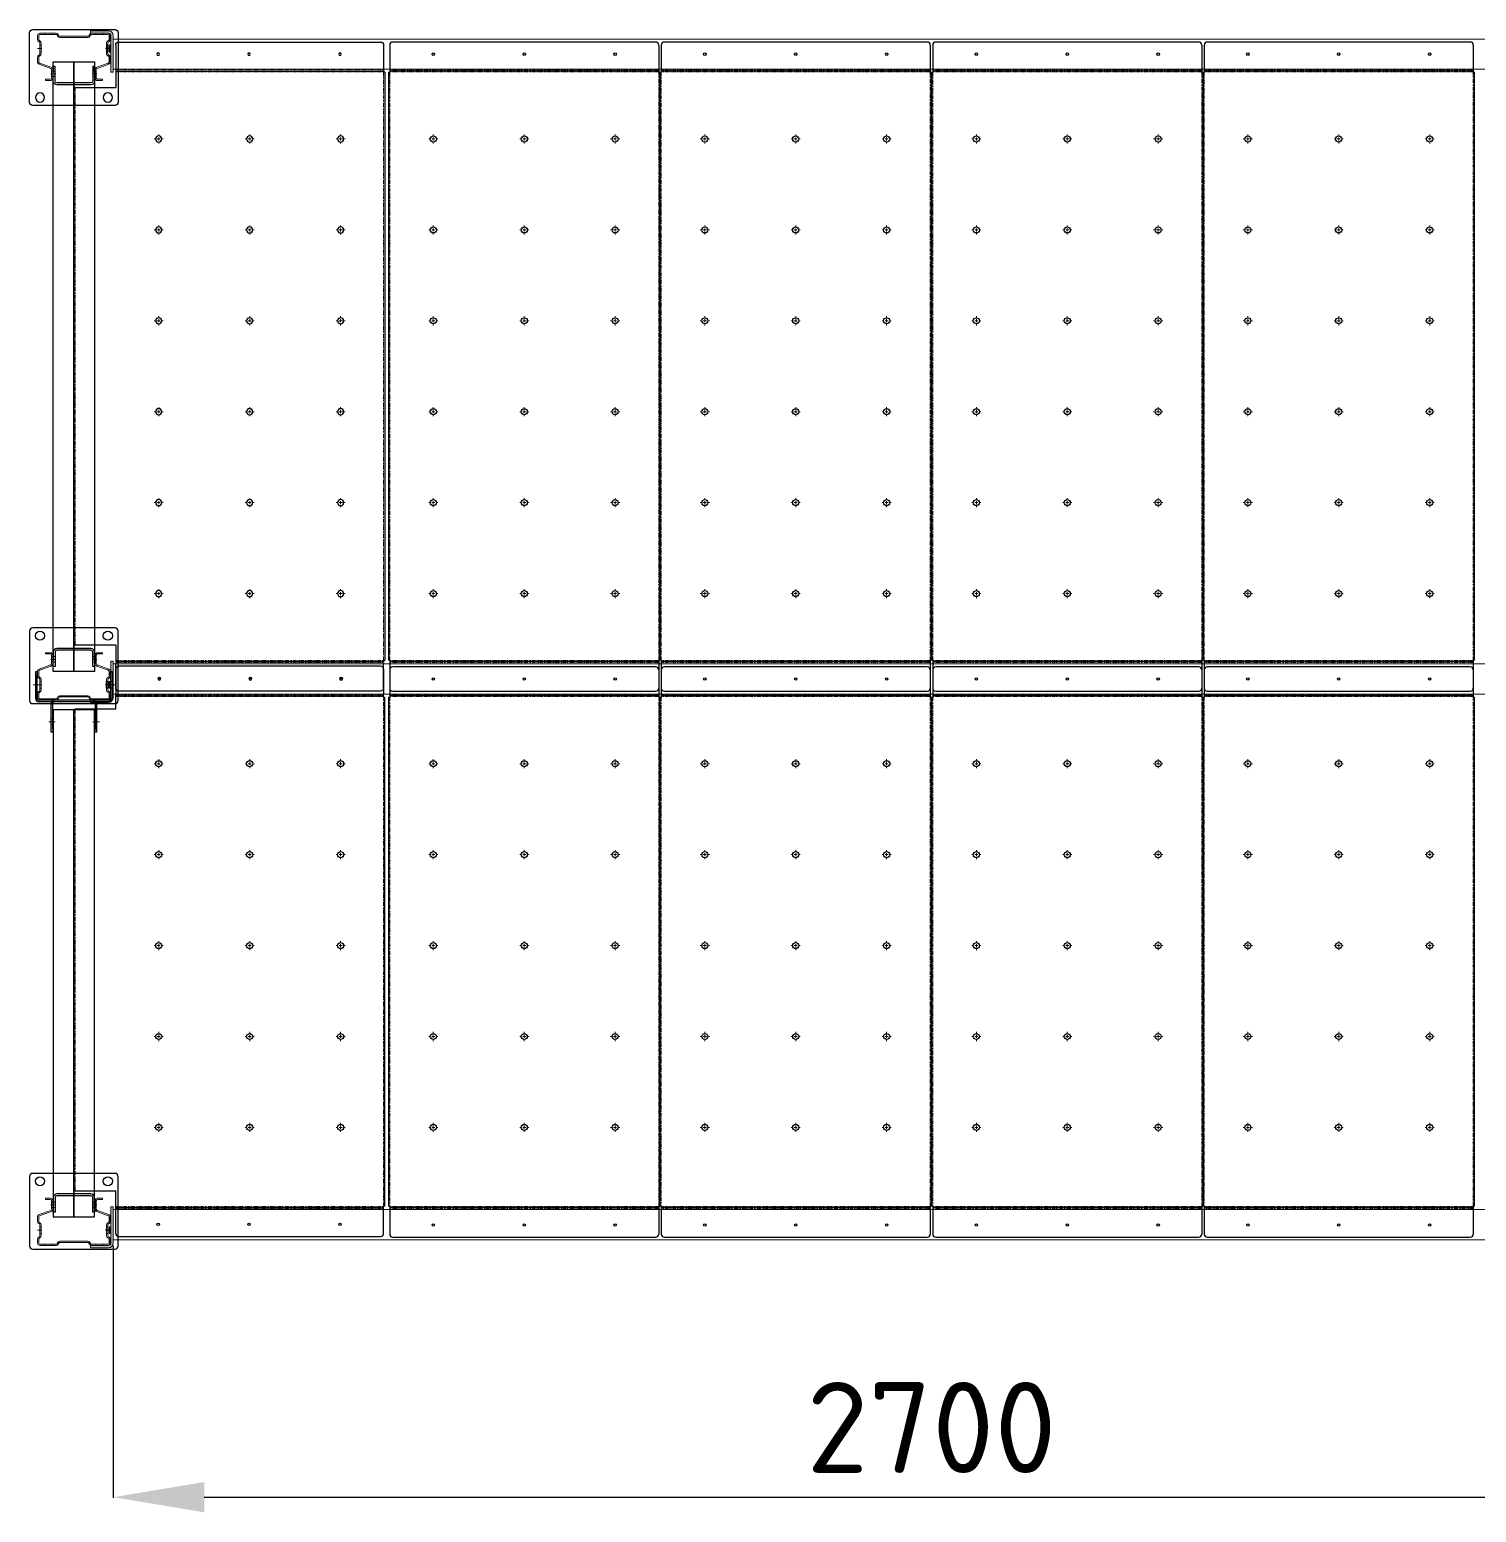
# Model space of a CAD drawing. Header units: millimetres. Extents: x 2140 to 223837, y 2113 to 170313.
# Drawn here: x 189758 to 192145, y 103567 to 106014 of the extents above; entities that cross this region are included whole.
import ezdxf

# ---------------------------------------------------------------- set-up
doc = ezdxf.new("R2010")
doc.units = ezdxf.units.MM
for name, pattern in [('CENTERX2', [20.32, 12.7, -2.54, 2.54, -2.54]), ('HIDDEN', [1.905, 1.27, -0.635]), ('PHANTOM', [12.7, 6.35, -1.27, 1.27, -1.27, 1.27, -1.27])]:
    doc.linetypes.add(name, pattern=pattern)
doc.layers.add('0_ANNOT_Dimensions', color=7, linetype='Continuous')
doc.layers.add('2.Стойка', color=7, linetype='Continuous')
doc.layers.add('1.Балка', color=5, linetype='Continuous', lineweight=0)
doc.layers.add('3.Опора', color=7, linetype='Continuous', lineweight=0)
doc.styles.get("Standard").update_dxf_attribs({"font": 'isocpeur.ttf'})
doc.styles.add('Курсив', font='isocpeui.ttf')
doc.dimstyles.new('150', dxfattribs={"dimtxt": 150, "dimasz": 150, "dimexe": 1, "dimexo": 10, "dimgap": 40, "dimtad": 1, "dimdec": 0, "dimzin": 0, "dimdsep": 46, "dimtxsty": 'Standard', "dimcen": 0.09, "dimadec": 0, "dimazin": 0, "dimtfac": 1, "dimtdec": 0, "dimtofl": 0, "dimtmove": 0, "dimatfit": 3, "dimfxl": 1, "dimtolj": 1, "dimtzin": 0, "dimarcsym": 0})
doc.dimstyles.new('Рзм блок', dxfattribs={"dimtxt": 40, "dimasz": 80, "dimexe": 0.18, "dimexo": 0, "dimgap": 5, "dimtad": 1, "dimtoh": 1, "dimdec": 0, "dimzin": 0, "dimdsep": 46, "dimtxsty": 'Курсив', "dimblk": 'NONE', "dimcen": 0.09, "dimse1": 1, "dimse2": 1, "dimsd1": 1, "dimsd2": 1, "dimadec": 0, "dimazin": 0, "dimtfac": 1, "dimtdec": 0, "dimtofl": 0, "dimtmove": 0, "dimatfit": 2, "dimldrblk": 'NONE', "dimfxl": 0.18, "dimtolj": 1, "dimtzin": 0, "dimarcsym": 0})

# ---------------------------------------------------------------- blocks, each defined once
blk = doc.blocks.new('*D903')
at = {"layer": '0_ANNOT_Dimensions', "color": 0, "lineweight": -2, "transparency": 16777216}
for p, q in [((189896, 104007.2), (189896, 103591.4)), ((192596, 104007.2), (192596, 103591.4)), ((190046, 103592.4), (192446, 103592.4))]:
    blk.add_line(p, q, dxfattribs=at)
at = {"layer": '0_ANNOT_Dimensions', "color": 0, "transparency": 16777216}
for points in [[(190046, 103617.4), (190046, 103567.4), (189896, 103592.4)], [(192446, 103617.4), (192446, 103567.4), (192596, 103592.4)]]:
    blk.add_solid(points, dxfattribs=at)
at = {"layer": 'Defpoints', "color": 0, "transparency": 16777216}
for p in [(189896, 104017.2), (192596, 104017.2), (192596, 103592.4)]:
    blk.add_point(p, dxfattribs=at)
at = {"layer": '0_ANNOT_Dimensions', "color": 0, "transparency": 16777216, "insert": (191246, 103707.4), "char_height": 150, "attachment_point": 5}
blk.add_mtext('\\A1;2700', dxfattribs=at)
blk = doc.blocks.new('Опора FSус 120')
at = {"layer": '3.Опора', "color": 0, "linetype": 'Continuous', "lineweight": 25}
for p, q in [((68, 125), (-68, 125)), ((-73, 120), (-73, 5)), ((73, 5), (73, 120)), ((-34, 85), (-34, 71)), ((-31, 85), (-31, 71)), ((28, 91), (-28, 91)), ((28, 88), (-28, 88)), ((31, 71), (31, 85)), ((34, 71), (34, 85)), ((-34, 61), (-34, 71)), ((-31, 61), (-34, 61)), ((-31, 71), (-31, 61)), ((31, 61), (31, 71)), ((34, 61), (31, 61)), ((34, 71), (34, 61)), ((-68, 0), (68, 0))]:
    blk.add_line(p, q, dxfattribs=at)
at = {"layer": '3.Опора', "color": 0}
for p, q in [((-30, 73), (-35, 73)), ((30, 73), (35, 73))]:
    blk.add_line(p, q, dxfattribs=at)
for points in [[(-31, 77.5), (-34, 77.5), (-34, 68.5), (-31, 68.5)], [(31, 77.5), (34, 77.5), (34, 68.5), (31, 68.5)]]:
    blk.add_lwpolyline(points, close=True, dxfattribs=at)
at = {"layer": '3.Опора', "color": 0, "linetype": 'Continuous', "lineweight": 25}
for centre in [(-56, 112), (56, 112)]:
    blk.add_circle(centre, 7.5, dxfattribs=at)
for centre, radius, start, end in [((-68, 120), 5, 90, 180), ((68, 120), 5, 0, 90), ((-28, 85), 6, 90, 180), ((-28, 85), 3, 90, 180), ((28, 85), 6, 0, 90), ((28, 85), 3, 0, 90), ((-68, 5), 5, 180, 270), ((68, 5), 5, 270, 0)]:
    blk.add_arc(centre, radius, start, end, dxfattribs=at)
blk = doc.blocks.new('Стойка FSус 120')
at = {"color": 0, "linetype": 'ByBlock', "lineweight": 0}
for p, q in [((-38.3, 52.9), (-57.4, 46)), ((-37.6, 51), (-56.7, 44.1)), ((-47, 73), (-39, 73)), ((-47, 73), (-47, 71)), ((-47, 71), (-39, 71)), ((-38, 62), (-34, 62)), ((-37, 69), (-37, 54.8)), ((-35, 66.2), (-37, 66.2)), ((-37, 57.8), (-35, 57.8)), ((-35, 69), (-35, 54.8)), ((38, 62), (34, 62)), ((35, 54.8), (35, 69)), ((37, 66.2), (35, 66.2)), ((35, 57.8), (37, 57.8)), ((37, 54.8), (37, 69)), ((56.7, 44.1), (37.6, 51)), ((57.4, 46), (38.3, 52.9)), ((39, 73), (47, 73)), ((39, 71), (47, 71)), ((47, 73), (47, 71)), ((-60, 42.2), (-60, 34.6)), ((-58, 42.2), (-58, 34.6)), ((-58, 31.2), (-57, 30.6)), ((-57, 32.9), (-56, 32.3)), ((-56, 28.8), (-56, 11.2)), ((-56, 25.5), (-54, 25.5)), ((-54, 28.8), (-54, 11.2)), ((54, 11.2), (54, 28.8)), ((56, 25.5), (54, 25.5)), ((56, 32.3), (57, 32.9)), ((56, 11.2), (56, 28.8)), ((57, 30.6), (58, 31.2)), ((58, 34.6), (58, 42.2)), ((60, 34.6), (60, 42.2)), ((-60, 20), (-53, 20)), ((-60, 5.4), (-60, -1)), ((-57, 9.4), (-58, 8.8)), ((-58, 5.4), (-58, -1)), ((-56, 7.7), (-57, 7.1)), ((-54, 14.5), (-56, 14.5)), ((-27.6, -2), (-26.4, 0)), ((-23, 2), (23, 2)), ((-23, 0), (23, 0)), ((26.4, 0), (27.6, -2)), ((60, 20), (53, 20)), ((54, 14.5), (56, 14.5)), ((57, 7.1), (56, 7.7)), ((58, 8.8), (57, 9.4)), ((58, -1), (58, 5.4)), ((60, -1), (60, 5.4)), ((-56, -3), (-48, -3)), ((-56, -5), (-48, -5)), ((-48, -3), (-46.1, -3)), ((-48, -3), (-48, -5)), ((-46.1, -5), (-48, -5)), ((-46.1, -3), (-45.6, -3)), ((-45.6, -5), (-46.1, -5)), ((-45.6, -3), (-36.5, -3)), ((-36.5, -5), (-45.6, -5)), ((-36.5, -3), (-36, -3)), ((-36, -5), (-36.5, -5)), ((-36, -3), (-29.3, -3)), ((-36, -3), (-36, -5)), ((-36, -5), (-29.3, -5)), ((-25.8, -3), (-24.7, -1)), ((24.7, -1), (25.8, -3)), ((29.3, -3), (36, -3)), ((29.3, -5), (36, -5)), ((36.5, -3), (36, -3)), ((36, -3), (36, -5)), ((36, -5), (36.5, -5)), ((45.6, -3), (36.5, -3)), ((36.5, -5), (45.6, -5)), ((46.1, -3), (45.6, -3)), ((45.6, -5), (46.1, -5)), ((48, -3), (46.1, -3)), ((46.1, -5), (48, -5)), ((48, -3), (56, -3)), ((48, -3), (48, -5)), ((48, -5), (56, -5))]:
    blk.add_line(p, q, dxfattribs=at)
for centre, radius, start, end in [((-39, 69), 4, 0, 90), ((-39, 69), 2, 0, 90), ((-39, 54.8), 2, 290, 0), ((-39, 54.8), 4, 290, 0), ((39, 69), 4, 90, 180), ((39, 54.8), 4, 180, 250), ((39, 69), 2, 90, 180), ((39, 54.8), 2, 180, 250), ((-56, 42.2), 4, 110, 180), ((-56, 34.6), 4, 180, 240), ((-56, 42.2), 2, 110, 180), ((-56, 34.6), 2, 180, 240), ((-58, 28.8), 2, 0, 60), ((-58, 28.8), 4, 0, 60), ((58, 28.8), 4, 120, 180), ((58, 28.8), 2, 120, 180), ((56, 42.2), 2, 0, 70), ((56, 34.6), 2, 300, 0), ((56, 42.2), 4, 0, 70), ((56, 34.6), 4, 300, 0), ((-56, 5.4), 4, 120, 180), ((-56, 5.4), 2, 120, 180), ((-58, 11.2), 2, 300, 0), ((-58, 11.2), 4, 300, 0), ((-23, -2), 4, 90, 150), ((-23, -2), 2, 90, 150), ((23, -2), 4, 30, 90), ((23, -2), 2, 30, 90), ((58, 11.2), 4, 180, 240), ((58, 11.2), 2, 180, 240), ((56, 5.4), 2, 0, 60), ((56, 5.4), 4, 0, 60), ((-56, -1), 4, 180, 270), ((-56, -1), 2, 180, 270), ((-29.3, -1), 2, 270, 330), ((-29.3, -1), 4, 270, 330), ((29.3, -1), 4, 210, 270), ((29.3, -1), 2, 210, 270), ((56, -1), 2, 270, 0), ((56, -1), 4, 270, 0)]:
    blk.add_arc(centre, radius, start, end, dxfattribs=at)
blk = doc.blocks.new('*D915')
at = {"layer": 'Defpoints', "color": 0, "linetype": 'ByBlock', "transparency": 16777216}
for p in [(189896, 105977.1), (189896, 105948.2), (192596, 105948.2)]:
    blk.add_point(p, dxfattribs=at)
at = {"layer": 'Defpoints', "color": 0, "linetype": 'ByBlock', "transparency": 16777216, "insert": (192555.2, 105992.2), "char_height": 20, "attachment_point": 5, "style": 'Курсив'}
blk.add_mtext('\\A1;2700', dxfattribs=at)
blk = doc.blocks.new('_None')
blk = doc.blocks.new('*D916')
at = {"layer": 'Defpoints', "color": 0, "linetype": 'ByBlock', "transparency": 16777216}
for p in [(189896, 104967.2), (192596, 104967.2), (189896, 104938.3)]:
    blk.add_point(p, dxfattribs=at)
at = {"layer": 'Defpoints', "color": 0, "linetype": 'ByBlock', "transparency": 16777216, "insert": (192555.2, 104953.4), "char_height": 20, "attachment_point": 5, "style": 'Курсив'}
blk.add_mtext('\\A1;2700', dxfattribs=at)
blk = doc.blocks.new('*D430')
at = {"layer": 'Defpoints', "color": 0, "linetype": 'ByBlock', "transparency": 16777216}
for p in [(5, 34.5), (2705, 34.5), (5, 1.9)]:
    blk.add_point(p, dxfattribs=at)
at = {"layer": 'Defpoints', "color": 0, "linetype": 'ByBlock', "transparency": 16777216, "insert": (2664.3, 17), "char_height": 20, "attachment_point": 5, "style": 'Курсив'}
blk.add_mtext('\\A1;2700', dxfattribs=at)
blk = doc.blocks.new('SW_CENTERMARKSYMBOL_36')
at = {"color": 0, "linetype": 'Continuous', "lineweight": 18}
for p, q in [((-5, 0), (-7.5, 0)), ((0, 0), (-2.5, 0)), ((0, 5), (0, 7.5)), ((0, 0), (0, 2.5)), ((0, 0), (0, -2.5)), ((0, 0), (2.5, 0)), ((5, 0), (7.5, 0)), ((0, -5), (0, -7.5))]:
    blk.add_line(p, q, dxfattribs=at)
blk = doc.blocks.new('SW_CENTERMARKSYMBOL_37')
at = {"color": 0, "linetype": 'Continuous', "lineweight": 18}
for p, q in [((-5, 0), (-7.5, 0)), ((0, 0), (-2.5, 0)), ((0, 5), (0, 7.5)), ((0, 0), (0, 2.5)), ((0, 0), (0, -2.5)), ((0, 0), (2.5, 0)), ((5, 0), (7.5, 0)), ((0, -5), (0, -7.5))]:
    blk.add_line(p, q, dxfattribs=at)
blk = doc.blocks.new('SW_CENTERMARKSYMBOL_38')
at = {"color": 0, "linetype": 'Continuous', "lineweight": 18}
for p, q in [((-5, 0), (-7.5, 0)), ((0, 0), (-2.5, 0)), ((0, 5), (0, 7.5)), ((0, 0), (0, 2.5)), ((0, 0), (0, -2.5)), ((0, 0), (2.5, 0)), ((5, 0), (7.5, 0)), ((0, -5), (0, -7.5))]:
    blk.add_line(p, q, dxfattribs=at)
blk = doc.blocks.new('SW_CENTERMARKSYMBOL_39')
at = {"color": 0, "linetype": 'Continuous', "lineweight": 18}
for p, q in [((-5, 0), (-7.5, 0)), ((0, 0), (-2.5, 0)), ((0, 5), (0, 7.5)), ((0, 0), (0, 2.5)), ((0, 0), (0, -2.5)), ((0, 0), (2.5, 0)), ((5, 0), (7.5, 0)), ((0, -5), (0, -7.5))]:
    blk.add_line(p, q, dxfattribs=at)
blk = doc.blocks.new('SW_CENTERMARKSYMBOL_40')
at = {"color": 0, "linetype": 'Continuous', "lineweight": 18}
for p, q in [((-5, 0), (-7.5, 0)), ((0, 0), (-2.5, 0)), ((0, 5), (0, 7.5)), ((0, 0), (0, 2.5)), ((0, 0), (0, -2.5)), ((0, 0), (2.5, 0)), ((5, 0), (7.5, 0)), ((0, -5), (0, -7.5))]:
    blk.add_line(p, q, dxfattribs=at)
blk = doc.blocks.new('SW_CENTERMARKSYMBOL_41')
at = {"color": 0, "linetype": 'Continuous', "lineweight": 18}
for p, q in [((-5, 0), (-7.5, 0)), ((0, 0), (-2.5, 0)), ((0, 5), (0, 7.5)), ((0, 0), (0, 2.5)), ((0, 0), (0, -2.5)), ((0, 0), (2.5, 0)), ((5, 0), (7.5, 0)), ((0, -5), (0, -7.5))]:
    blk.add_line(p, q, dxfattribs=at)
blk = doc.blocks.new('SW_CENTERMARKSYMBOL_42')
at = {"color": 0, "linetype": 'Continuous', "lineweight": 18}
for p, q in [((-5, 0), (-7.5, 0)), ((0, 0), (-2.5, 0)), ((0, 5), (0, 7.5)), ((0, 0), (0, 2.5)), ((0, 0), (0, -2.5)), ((0, 0), (2.5, 0)), ((5, 0), (7.5, 0)), ((0, -5), (0, -7.5))]:
    blk.add_line(p, q, dxfattribs=at)
blk = doc.blocks.new('SW_CENTERMARKSYMBOL_43')
at = {"color": 0, "linetype": 'Continuous', "lineweight": 18}
for p, q in [((-5, 0), (-7.5, 0)), ((0, 0), (-2.5, 0)), ((0, 5), (0, 7.5)), ((0, 0), (0, 2.5)), ((0, 0), (0, -2.5)), ((0, 0), (2.5, 0)), ((5, 0), (7.5, 0)), ((0, -5), (0, -7.5))]:
    blk.add_line(p, q, dxfattribs=at)
blk = doc.blocks.new('SW_CENTERMARKSYMBOL_44')
at = {"color": 0, "linetype": 'Continuous', "lineweight": 18}
for p, q in [((-5, 0), (-7.5, 0)), ((0, 0), (-2.5, 0)), ((0, 5), (0, 7.5)), ((0, 0), (0, 2.5)), ((0, 0), (0, -2.5)), ((0, 0), (2.5, 0)), ((5, 0), (7.5, 0)), ((0, -5), (0, -7.5))]:
    blk.add_line(p, q, dxfattribs=at)
blk = doc.blocks.new('SW_CENTERMARKSYMBOL_45')
at = {"color": 0, "linetype": 'Continuous', "lineweight": 18}
for p, q in [((-5, 0), (-7.5, 0)), ((0, 0), (-2.5, 0)), ((0, 5), (0, 7.5)), ((0, 0), (0, 2.5)), ((0, 0), (0, -2.5)), ((0, 0), (2.5, 0)), ((5, 0), (7.5, 0)), ((0, -5), (0, -7.5))]:
    blk.add_line(p, q, dxfattribs=at)
blk = doc.blocks.new('SW_CENTERMARKSYMBOL_46')
at = {"color": 0, "linetype": 'Continuous', "lineweight": 18}
for p, q in [((-5, 0), (-7.5, 0)), ((0, 0), (-2.5, 0)), ((0, 5), (0, 7.5)), ((0, 0), (0, 2.5)), ((0, 0), (0, -2.5)), ((0, 0), (2.5, 0)), ((5, 0), (7.5, 0)), ((0, -5), (0, -7.5))]:
    blk.add_line(p, q, dxfattribs=at)
blk = doc.blocks.new('SW_CENTERMARKSYMBOL_47')
at = {"color": 0, "linetype": 'Continuous', "lineweight": 18}
for p, q in [((-5, 0), (-7.5, 0)), ((0, 0), (-2.5, 0)), ((0, 5), (0, 7.5)), ((0, 0), (0, 2.5)), ((0, 0), (0, -2.5)), ((0, 0), (2.5, 0)), ((5, 0), (7.5, 0)), ((0, -5), (0, -7.5))]:
    blk.add_line(p, q, dxfattribs=at)
blk = doc.blocks.new('SW_CENTERMARKSYMBOL_48')
at = {"color": 0, "linetype": 'Continuous', "lineweight": 18}
for p, q in [((-5, 0), (-7.5, 0)), ((0, 0), (-2.5, 0)), ((0, 5), (0, 7.5)), ((0, 0), (0, 2.5)), ((0, 0), (0, -2.5)), ((0, 0), (2.5, 0)), ((5, 0), (7.5, 0)), ((0, -5), (0, -7.5))]:
    blk.add_line(p, q, dxfattribs=at)
blk = doc.blocks.new('SW_CENTERMARKSYMBOL_49')
at = {"color": 0, "linetype": 'Continuous', "lineweight": 18}
for p, q in [((-5, 0), (-7.5, 0)), ((0, 0), (-2.5, 0)), ((0, 5), (0, 7.5)), ((0, 0), (0, 2.5)), ((0, 0), (0, -2.5)), ((0, 0), (2.5, 0)), ((5, 0), (7.5, 0)), ((0, -5), (0, -7.5))]:
    blk.add_line(p, q, dxfattribs=at)
blk = doc.blocks.new('SW_CENTERMARKSYMBOL_50')
at = {"color": 0, "linetype": 'Continuous', "lineweight": 18}
for p, q in [((-5, 0), (-7.5, 0)), ((0, 0), (-2.5, 0)), ((0, 5), (0, 7.5)), ((0, 0), (0, 2.5)), ((0, 0), (0, -2.5)), ((0, 0), (2.5, 0)), ((5, 0), (7.5, 0)), ((0, -5), (0, -7.5))]:
    blk.add_line(p, q, dxfattribs=at)
blk = doc.blocks.new('SW_CENTERMARKSYMBOL_51')
at = {"color": 0, "linetype": 'Continuous', "lineweight": 18}
for p, q in [((-5, 0), (-7.5, 0)), ((0, 0), (-2.5, 0)), ((0, 5), (0, 7.5)), ((0, 0), (0, 2.5)), ((0, 0), (0, -2.5)), ((0, 0), (2.5, 0)), ((5, 0), (7.5, 0)), ((0, -5), (0, -7.5))]:
    blk.add_line(p, q, dxfattribs=at)
blk = doc.blocks.new('SW_CENTERMARKSYMBOL_52')
at = {"color": 0, "linetype": 'Continuous', "lineweight": 18}
for p, q in [((-5, 0), (-7.5, 0)), ((0, 0), (-2.5, 0)), ((0, 5), (0, 7.5)), ((0, 0), (0, 2.5)), ((0, 0), (0, -2.5)), ((0, 0), (2.5, 0)), ((5, 0), (7.5, 0)), ((0, -5), (0, -7.5))]:
    blk.add_line(p, q, dxfattribs=at)
blk = doc.blocks.new('SW_CENTERMARKSYMBOL_53')
at = {"color": 0, "linetype": 'Continuous', "lineweight": 18}
for p, q in [((-5, 0), (-7.5, 0)), ((0, 0), (-2.5, 0)), ((0, 5), (0, 7.5)), ((0, 0), (0, 2.5)), ((0, 0), (0, -2.5)), ((0, 0), (2.5, 0)), ((5, 0), (7.5, 0)), ((0, -5), (0, -7.5))]:
    blk.add_line(p, q, dxfattribs=at)
blk = doc.blocks.new('экран центр1100')
at = {"color": 0, "linetype": 'Continuous', "lineweight": 25}
for p, q in [((0, -11), (0, -52)), ((439, -6), (5, -6)), ((444, -11), (444, -52)), ((-2, -55.9), (-2, -1025.9)), ((-2, -55.9), (0, -55.9)), ((0, -52), (0, -54)), ((444, -54), (0, -54)), ((0, -54), (0, -55.2)), ((0, -55.2), (0, -55.9)), ((444, -52), (444, -54)), ((444, -54), (444, -55.2)), ((444, -55.2), (444, -55.9)), ((444, -55.9), (446, -55.9)), ((446, -1025.9), (446, -55.9)), ((0, -1025.9), (-2, -1025.9)), ((0, -1025.9), (0, -1026.6)), ((0, -1026.6), (0, -1027.8)), ((444, -1025.9), (444, -1026.6)), ((446, -1025.9), (444, -1025.9)), ((444, -1026.6), (444, -1027.8)), ((444, -1027.8), (0, -1027.8)), ((0, -1027.8), (0, -1029.8)), ((0, -1029.8), (0, -1072)), ((444, -1027.8), (444, -1029.8)), ((444, -1029.8), (444, -1072))]:
    blk.add_line(p, q, dxfattribs=at)
at = {"color": 0, "linetype": 'PHANTOM', "lineweight": 18}
for p, q in [((444, -52), (0, -52)), ((444, -55.2), (0, -55.2)), ((0, -55.9), (0, -1025.9)), ((444, -1025.9), (444, -55.9)), ((444, -1026.6), (0, -1026.6)), ((444, -1029.8), (0, -1029.8))]:
    blk.add_line(p, q, dxfattribs=at)
at = {"color": 0}
blk.add_line((5, -1077), (439, -1077), dxfattribs=at)
at = {"color": 0, "linetype": 'Continuous', "lineweight": 25}
for centre, radius in [((72, -26), 2), ((222, -26), 2), ((372, -26), 2), ((72, -165.9), 5), ((222, -165.9), 5), ((372, -165.9), 5), ((72, -315.9), 5), ((222, -315.9), 5), ((372, -315.9), 5), ((72, -465.9), 5), ((222, -465.9), 5), ((372, -465.9), 5), ((72, -615.9), 5), ((222, -615.9), 5), ((372, -615.9), 5), ((72, -765.9), 5), ((222, -765.9), 5), ((372, -765.9), 5), ((72, -915.9), 5), ((222, -915.9), 5), ((372, -915.9), 5), ((72, -1057), 2), ((222, -1057), 2), ((372, -1057), 2)]:
    blk.add_circle(centre, radius, dxfattribs=at)
for centre, start, end in [((5, -11), 90, 180), ((439, -11), 0, 90)]:
    blk.add_arc(centre, 5, start, end, dxfattribs=at)
at = {"color": 0}
for centre, start, end in [((5, -1072), 180, 270), ((439, -1072), 270, 0)]:
    blk.add_arc(centre, 5, start, end, dxfattribs=at)
at = {"color": 0, "linetype": 'Continuous', "lineweight": 0, "rotation": 90}
for name, p in [('SW_CENTERMARKSYMBOL_45', (72, -165.9)), ('SW_CENTERMARKSYMBOL_44', (222, -165.9)), ('SW_CENTERMARKSYMBOL_37', (372, -165.9)), ('SW_CENTERMARKSYMBOL_42', (72, -315.9)), ('SW_CENTERMARKSYMBOL_38', (222, -315.9)), ('SW_CENTERMARKSYMBOL_43', (372, -315.9)), ('SW_CENTERMARKSYMBOL_40', (72, -465.9)), ('SW_CENTERMARKSYMBOL_41', (222, -465.9)), ('SW_CENTERMARKSYMBOL_39', (372, -465.9)), ('SW_CENTERMARKSYMBOL_51', (72, -615.9)), ('SW_CENTERMARKSYMBOL_52', (222, -615.9)), ('SW_CENTERMARKSYMBOL_50', (372, -615.9)), ('SW_CENTERMARKSYMBOL_49', (72, -765.9)), ('SW_CENTERMARKSYMBOL_48', (222, -765.9)), ('SW_CENTERMARKSYMBOL_53', (372, -765.9)), ('SW_CENTERMARKSYMBOL_46', (72, -915.9)), ('SW_CENTERMARKSYMBOL_36', (222, -915.9)), ('SW_CENTERMARKSYMBOL_47', (372, -915.9))]:
    blk.add_blockref(name, p, dxfattribs=at)
blk = doc.blocks.new('экран бок 1100')
at = {"color": 0, "linetype": 'Continuous', "lineweight": 25}
for p, q in [((0, -11), (0, -52)), ((437, -6), (5, -6)), ((442, -11), (442, -52)), ((-2, -55.9), (-2, -1025.9)), ((-2, -55.9), (0, -55.9)), ((0, -52), (0, -54)), ((442, -54), (0, -54)), ((0, -54), (0, -55.2)), ((0, -55.2), (0, -55.9)), ((442, -52), (442, -54)), ((442, -54), (442, -55.2)), ((442, -55.2), (442, -81)), ((509, -81), (442, -81)), ((509, -81), (511, -81)), ((511, -81), (511, -1000.8)), ((442, -1000.8), (509, -1000.8)), ((442, -1000.8), (442, -1026.6)), ((511, -1000.8), (509, -1000.8)), ((0, -1025.9), (-2, -1025.9)), ((0, -1025.9), (0, -1026.6)), ((0, -1026.6), (0, -1027.8)), ((442, -1026.6), (442, -1027.8)), ((442, -1027.8), (0, -1027.8)), ((0, -1027.8), (0, -1029.8)), ((0, -1072), (0, -1031)), ((442, -1027.8), (442, -1029.8)), ((442, -1072), (442, -1031)), ((5, -1077), (437, -1077))]:
    blk.add_line(p, q, dxfattribs=at)
at = {"color": 0, "linetype": 'PHANTOM', "lineweight": 18}
for p, q in [((442, -52), (0, -52)), ((442, -55.2), (0, -55.2)), ((0, -55.9), (0, -1025.9)), ((509, -1000.8), (509, -81)), ((442, -1026.6), (0, -1026.6)), ((442, -1029.8), (0, -1029.8))]:
    blk.add_line(p, q, dxfattribs=at)
at = {"color": 0, "linetype": 'Continuous', "lineweight": 25}
for centre, radius in [((72, -26), 2), ((222, -26), 2), ((372, -26), 2), ((71, -165.9), 5), ((221, -165.9), 5), ((371, -165.9), 5), ((71, -315.9), 5), ((221, -315.9), 5), ((371, -315.9), 5), ((71, -465.9), 5), ((221, -465.9), 5), ((371, -465.9), 5), ((71, -615.9), 5), ((221, -615.9), 5), ((371, -615.9), 5), ((71, -765.9), 5), ((221, -765.9), 5), ((371, -765.9), 5), ((71, -915.9), 5), ((221, -915.9), 5), ((371, -915.9), 5), ((70, -1057), 2), ((220, -1057), 2), ((370, -1057), 2)]:
    blk.add_circle(centre, radius, dxfattribs=at)
for centre, start, end in [((5, -11), 90, 180), ((437, -11), 0, 90), ((5, -1072), 180, 270), ((437, -1072), 270, 0)]:
    blk.add_arc(centre, 5, start, end, dxfattribs=at)
at = {"color": 0, "linetype": 'Continuous', "lineweight": 0, "rotation": 90}
for name, p in [('SW_CENTERMARKSYMBOL_45', (71, -165.9)), ('SW_CENTERMARKSYMBOL_44', (221, -165.9)), ('SW_CENTERMARKSYMBOL_37', (371, -165.9)), ('SW_CENTERMARKSYMBOL_42', (71, -315.9)), ('SW_CENTERMARKSYMBOL_38', (221, -315.9)), ('SW_CENTERMARKSYMBOL_43', (371, -315.9)), ('SW_CENTERMARKSYMBOL_40', (71, -465.9)), ('SW_CENTERMARKSYMBOL_41', (221, -465.9)), ('SW_CENTERMARKSYMBOL_39', (371, -465.9)), ('SW_CENTERMARKSYMBOL_51', (71, -615.9)), ('SW_CENTERMARKSYMBOL_52', (221, -615.9)), ('SW_CENTERMARKSYMBOL_50', (371, -615.9)), ('SW_CENTERMARKSYMBOL_49', (71, -765.9)), ('SW_CENTERMARKSYMBOL_48', (221, -765.9)), ('SW_CENTERMARKSYMBOL_53', (371, -765.9)), ('SW_CENTERMARKSYMBOL_46', (71, -915.9)), ('SW_CENTERMARKSYMBOL_36', (221, -915.9)), ('SW_CENTERMARKSYMBOL_47', (371, -915.9))]:
    blk.add_blockref(name, p, dxfattribs=at)
blk = doc.blocks.new('экран бок 2')
at = {"color": 0, "linetype": 'Continuous', "lineweight": 25}
for p, q in [((-442, -9.8), (-442, -52)), ((-5, -4.8), (-437, -4.8)), ((0, -9.8), (0, -50.8)), ((-442, -54), (-442, -52)), ((-442, -54), (0, -54)), ((-442, -55.2), (-442, -54)), ((-442, -76), (-442, -55.2)), ((0, -54), (0, -52)), ((0, -55.2), (0, -54)), ((0, -55.9), (0, -55.2)), ((0, -55.9), (2, -55.9)), ((2, -895.9), (2, -55.9)), ((-511, -870.8), (-511, -76)), ((-511, -76), (-509, -76)), ((-442, -76), (-509, -76)), ((-509, -870.8), (-511, -870.8)), ((-509, -870.8), (-442, -870.8)), ((-442, -896.6), (-442, -870.8)), ((-442, -897.8), (-442, -896.6)), ((-442, -899.8), (-442, -897.8)), ((-442, -897.8), (0, -897.8)), ((-442, -940.8), (-442, -899.8)), ((2, -895.9), (0, -895.9)), ((0, -896.6), (0, -895.9)), ((0, -897.8), (0, -896.6)), ((0, -899.8), (0, -897.8)), ((0, -940.8), (0, -899.8)), ((-437, -945.8), (-5, -945.8))]:
    blk.add_line(p, q, dxfattribs=at)
at = {"color": 0, "linetype": 'PHANTOM', "lineweight": 18}
for p, q in [((-442, -52), (0, -52)), ((-442, -55.2), (0, -55.2)), ((0, -895.9), (0, -55.9)), ((-509, -76), (-509, -870.8)), ((-442, -896.6), (0, -896.6)), ((-442, -899.8), (0, -899.8))]:
    blk.add_line(p, q, dxfattribs=at)
at = {"color": 0, "linetype": 'Continuous', "lineweight": 25}
for centre, radius in [((-370, -24.8), 2), ((-220, -24.8), 2), ((-70, -24.8), 2), ((-371, -165.9), 5), ((-221, -165.9), 5), ((-71, -165.9), 5), ((-371, -315.9), 5), ((-221, -315.9), 5), ((-71, -315.9), 5), ((-371, -465.9), 5), ((-221, -465.9), 5), ((-71, -465.9), 5), ((-371, -615.9), 5), ((-221, -615.9), 5), ((-71, -615.9), 5), ((-371, -765.9), 5), ((-221, -765.9), 5), ((-71, -765.9), 5), ((-372, -925.8), 2), ((-222, -925.8), 2), ((-72, -925.8), 2)]:
    blk.add_circle(centre, radius, dxfattribs=at)
for centre, start, end in [((-437, -9.8), 90, 180), ((-5, -9.8), 0, 90), ((-437, -940.8), 180, 270), ((-5, -940.8), 270, 0)]:
    blk.add_arc(centre, 5, start, end, dxfattribs=at)
at = {"color": 0, "linetype": 'Continuous', "lineweight": 0, "rotation": 270}
for name, p in [('SW_CENTERMARKSYMBOL_47', (-371, -165.9)), ('SW_CENTERMARKSYMBOL_36', (-221, -165.9)), ('SW_CENTERMARKSYMBOL_46', (-71, -165.9)), ('SW_CENTERMARKSYMBOL_53', (-371, -315.9)), ('SW_CENTERMARKSYMBOL_48', (-221, -315.9)), ('SW_CENTERMARKSYMBOL_49', (-71, -315.9)), ('SW_CENTERMARKSYMBOL_50', (-371, -465.9)), ('SW_CENTERMARKSYMBOL_52', (-221, -465.9)), ('SW_CENTERMARKSYMBOL_51', (-71, -465.9)), ('SW_CENTERMARKSYMBOL_39', (-371, -615.9)), ('SW_CENTERMARKSYMBOL_41', (-221, -615.9)), ('SW_CENTERMARKSYMBOL_40', (-71, -615.9)), ('SW_CENTERMARKSYMBOL_43', (-371, -765.9)), ('SW_CENTERMARKSYMBOL_38', (-221, -765.9)), ('SW_CENTERMARKSYMBOL_42', (-71, -765.9))]:
    blk.add_blockref(name, p, dxfattribs=at)
blk = doc.blocks.new('экран центр 2')
at = {"color": 0, "linetype": 'Continuous', "lineweight": 25}
for p, q in [((0, -11), (0, -52)), ((439, -6), (5, -6)), ((444, -11), (444, -52)), ((-2, -55.9), (-2, -895.9)), ((-2, -55.9), (0, -55.9)), ((0, -52), (0, -54)), ((444, -54), (0, -54)), ((0, -54), (0, -55.2)), ((0, -55.2), (0, -55.9)), ((444, -52), (444, -54)), ((444, -54), (444, -55.2)), ((444, -55.2), (444, -55.9)), ((444, -55.9), (446, -55.9)), ((446, -895.9), (446, -55.9)), ((0, -895.9), (-2, -895.9)), ((0, -895.9), (0, -896.6)), ((0, -896.6), (0, -897.8)), ((444, -897.8), (0, -897.8)), ((0, -897.8), (0, -899.8)), ((0, -899.8), (0, -942)), ((444, -895.9), (444, -896.6)), ((446, -895.9), (444, -895.9)), ((444, -896.6), (444, -897.8)), ((444, -897.8), (444, -899.8)), ((444, -899.8), (444, -942))]:
    blk.add_line(p, q, dxfattribs=at)
at = {"color": 0, "linetype": 'PHANTOM', "lineweight": 18}
for p, q in [((444, -52), (0, -52)), ((444, -55.2), (0, -55.2)), ((0, -55.9), (0, -895.9)), ((444, -895.9), (444, -55.9)), ((444, -896.6), (0, -896.6)), ((444, -899.8), (0, -899.8))]:
    blk.add_line(p, q, dxfattribs=at)
at = {"color": 0}
blk.add_line((5, -947), (439, -947), dxfattribs=at)
at = {"color": 0, "linetype": 'Continuous', "lineweight": 25}
for centre, radius in [((72, -26), 2), ((222, -26), 2), ((372, -26), 2), ((72, -165.9), 5), ((222, -165.9), 5), ((372, -165.9), 5), ((72, -315.9), 5), ((222, -315.9), 5), ((372, -315.9), 5), ((72, -465.9), 5), ((222, -465.9), 5), ((372, -465.9), 5), ((72, -615.9), 5), ((222, -615.9), 5), ((372, -615.9), 5), ((72, -765.9), 5), ((222, -765.9), 5), ((372, -765.9), 5), ((72, -927), 2), ((222, -927), 2), ((372, -927), 2)]:
    blk.add_circle(centre, radius, dxfattribs=at)
for centre, start, end in [((5, -11), 90, 180), ((439, -11), 0, 90)]:
    blk.add_arc(centre, 5, start, end, dxfattribs=at)
at = {"color": 0}
for centre, start, end in [((5, -942), 180, 270), ((439, -942), 270, 0)]:
    blk.add_arc(centre, 5, start, end, dxfattribs=at)
at = {"color": 0, "linetype": 'Continuous', "lineweight": 0, "rotation": 90}
for name, p in [('SW_CENTERMARKSYMBOL_45', (72, -165.9)), ('SW_CENTERMARKSYMBOL_44', (222, -165.9)), ('SW_CENTERMARKSYMBOL_37', (372, -165.9)), ('SW_CENTERMARKSYMBOL_42', (72, -315.9)), ('SW_CENTERMARKSYMBOL_38', (222, -315.9)), ('SW_CENTERMARKSYMBOL_43', (372, -315.9)), ('SW_CENTERMARKSYMBOL_40', (72, -465.9)), ('SW_CENTERMARKSYMBOL_41', (222, -465.9)), ('SW_CENTERMARKSYMBOL_39', (372, -465.9)), ('SW_CENTERMARKSYMBOL_51', (72, -615.9)), ('SW_CENTERMARKSYMBOL_52', (222, -615.9)), ('SW_CENTERMARKSYMBOL_50', (372, -615.9)), ('SW_CENTERMARKSYMBOL_49', (72, -765.9)), ('SW_CENTERMARKSYMBOL_48', (222, -765.9)), ('SW_CENTERMARKSYMBOL_53', (372, -765.9))]:
    blk.add_blockref(name, p, dxfattribs=at)
blk = doc.blocks.new('*U429')
at = {"true_color": 0xc7c8ca}
h = blk.add_hatch(color=9, dxfattribs=at)
h.dxf.hatch_style = 1
h.paths.add_polyline_path([(5, 31), (5, 39), (1, 39), (1, 31), (1, -21, -0.414214), (-3, -25), (-24.5, -25), (-32.5, -25), (-32.5, -29), (-24.5, -29), (-3, -29, 0.414214), (5, -21)])
h = blk.add_hatch(color=9, dxfattribs=at)
h.dxf.hatch_style = 1
h.paths.add_polyline_path([(2742.5, -25), (2734.5, -25), (2713, -25, -0.414214), (2709, -21), (2709, 31), (2709, 39), (2705, 39), (2705, 31), (2705, -21, 0.414214), (2713, -29), (2734.5, -29), (2742.5, -29)])
at = {"color": 61, "true_color": 0xedee99}
for points in [[(-6, 5.5), (-4, 5.5), (-4, -5.5), (-6, -5.5)], [(-2, 5.5), (0, 5.5), (0, -5.5), (-2, -5.5)]]:
    blk.add_lwpolyline(points, close=True, dxfattribs=at)
at = {"layer": '1.Балка', "color": 0, "linetype": 'ByBlock'}
for p, q in [((1, 39), (5, 39)), ((1, 31), (1, 39)), ((1, 31), (1, -21)), ((5, 39), (5, 31)), ((2705, 34.5), (5, 34.5)), ((5, 31), (5, -21)), ((2709, 39), (2705, 39)), ((2705, 39), (2705, 31)), ((2705, 31), (2705, -21)), ((2709, 31), (2709, 39)), ((2709, 31), (2709, -21)), ((5, -15.5), (2705, -15.5)), ((2705, -15.5), (5, -15.5)), ((-32.5, -29), (-32.5, -25)), ((-32.5, -25), (-24.5, -25)), ((-24.5, -29), (-32.5, -29)), ((-3, -25), (-24.5, -25)), ((-3, -29), (-24.5, -29)), ((2713, -25), (2734.5, -25)), ((2713, -29), (2734.5, -29)), ((2742.5, -25), (2734.5, -25)), ((2734.5, -29), (2742.5, -29)), ((2742.5, -29), (2742.5, -25))]:
    blk.add_line(p, q, dxfattribs=at)
for centre, radius, start, end in [((-3, -21), 4, 270, 0), ((-3, -21), 8, 270, 0), ((2713, -21), 8, 180, 270), ((2713, -21), 4, 180, 270)]:
    blk.add_arc(centre, radius, start, end, dxfattribs=at)
at = {"layer": '2.Стойка', "color": 61, "linetype": 'ByBlock', "true_color": 0xedee99}
blk.add_line((0, 0), (-7.7, 0), dxfattribs=at)
at = {"layer": 'Defpoints', "color": 0, "linetype": 'ByBlock'}
dim = blk.add_linear_dim(base=(5, 1.9), p1=(2705, 34.5), p2=(5, 34.5), dimstyle='Рзм блок', override={"dimtxt": 20}, dxfattribs=at)
dim.commit()
dim.dimension.update_dxf_attribs({"geometry": '*D430', "text_midpoint": (2664.3, 1.9), "dimtype": 128})

msp = doc.modelspace()

# ---------------------------------------------------------------- hatches: boundary and pattern name
h = msp.add_hatch(color=1)
h.dxf.hatch_style = 1
h.paths.add_polyline_path([(189896, 105951.7), (189896, 105943.7), (189892, 105943.7), (189892, 105951.7), (189892, 106003.7, 0.414214), (189888, 106007.7), (189866.5, 106007.7), (189858.5, 106007.7), (189858.5, 106011.7), (189866.5, 106011.7), (189888, 106011.7, -0.414214), (189896, 106003.7)])
h = msp.add_hatch(color=1)
h.dxf.hatch_style = 1
h.paths.add_polyline_path([(189896, 104963.7), (189896, 104971.7), (189892, 104971.7), (189892, 104963.7), (189892, 104911.7, -0.414214), (189888, 104907.7), (189866.5, 104907.7), (189858.5, 104907.7), (189858.5, 104903.7), (189866.5, 104903.7), (189888, 104903.7, 0.414214), (189896, 104911.7)])

# ---------------------------------------------------------------- linework, layer by layer
at = {"color": 0, "linetype": 'Continuous', "lineweight": 25}
for p, q in [((189768, 104954.7), (189770.5, 104954.7)), ((189768, 104949.7), (189768, 104954.7)), ((189768, 104909.7), (189768, 104949.7)), ((189770.5, 104954.7), (189770.5, 104949.7)), ((189770.5, 104909.7), (189770.5, 104949.7)), ((189891.5, 104954.7), (189894, 104954.7)), ((189891.5, 104949.7), (189891.5, 104954.7)), ((189891.5, 104949.7), (189891.5, 104909.7)), ((189894, 104954.7), (189894, 104949.7)), ((189894, 104949.7), (189894, 104909.7)), ((189889, 104907.2), (189773, 104907.2)), ((189889, 104904.7), (189773, 104904.7)), ((189793.5, 104859.7), (189793.5, 104902.2)), ((189796, 104859.7), (189796, 104902.2)), ((189866, 104902.2), (189866, 104859.7)), ((189868.5, 104902.2), (189868.5, 104859.7)), ((189793.5, 104854.7), (189793.5, 104859.7)), ((189796, 104854.7), (189793.5, 104854.7)), ((189796, 104859.7), (189796, 104854.7)), ((189866, 104854.7), (189866, 104859.7)), ((189868.5, 104854.7), (189866, 104854.7)), ((189868.5, 104859.7), (189868.5, 104854.7))]:
    msp.add_line(p, q, dxfattribs=at)
at = {"color": 0, "linetype": 'CENTERX2', "lineweight": 18}
for p, q in [((189764, 104932.7), (189774.5, 104932.7)), ((189886.1, 104932.7), (189899, 104932.7)), ((189789.5, 104871.7), (189800, 104871.7)), ((189862.2, 104871.7), (189873, 104871.7))]:
    msp.add_line(p, q, dxfattribs=at)
at = {"color": 0, "linetype": 'HIDDEN', "lineweight": 18}
for p, q in [((189770.5, 104938.2), (189768, 104938.2)), ((189768, 104927.2), (189770.5, 104927.2)), ((189894, 104938.2), (189891.5, 104938.2)), ((189891.5, 104927.2), (189894, 104927.2)), ((189798.5, 104907.2), (189798.5, 104904.7)), ((189863.5, 104907.2), (189863.5, 104904.7)), ((189796, 104876.2), (189793.5, 104876.2)), ((189868.5, 104876.2), (189866, 104876.2)), ((189793.5, 104867.2), (189796, 104867.2)), ((189866, 104867.2), (189868.5, 104867.2))]:
    msp.add_line(p, q, dxfattribs=at)
at = {"color": 0, "linetype": 'PHANTOM', "lineweight": 18}
for p, q in [((189770.5, 104909.7), (189768, 104909.7)), ((189770.5, 104909.7), (189768, 104909.7)), ((189773, 104907.2), (189773, 104904.7)), ((189773, 104907.2), (189773, 104904.7)), ((189796, 104902.2), (189793.5, 104902.2)), ((189796, 104902.2), (189793.5, 104902.2)), ((189866, 104902.2), (189868.5, 104902.2)), ((189866, 104902.2), (189868.5, 104902.2)), ((189889, 104907.2), (189889, 104904.7)), ((189889, 104907.2), (189889, 104904.7)), ((189891.5, 104909.7), (189894, 104909.7)), ((189891.5, 104909.7), (189894, 104909.7))]:
    msp.add_line(p, q, dxfattribs=at)
for p, q in [((189831, 104891.7), (189797, 104891.7)), ((189797, 104891.7), (189797, 104054.7)), ((189831, 104054.7), (189831, 104891.7)), ((189865, 104891.7), (189831, 104891.7)), ((189831, 104891.7), (189831, 104054.7)), ((189865, 104054.7), (189865, 104891.7)), ((189797, 104054.7), (189831, 104054.7)), ((189831, 104054.7), (189865, 104054.7))]:
    msp.add_line(p, q)
at = {"color": 61, "true_color": 0xedee99}
for points in [[(189885, 105977.2), (189887, 105977.2), (189887, 105988.2), (189885, 105988.2)], [(189889, 105977.2), (189891, 105977.2), (189891, 105988.2), (189889, 105988.2)], [(189885, 104938.2), (189887, 104938.2), (189887, 104927.2), (189885, 104927.2)], [(189889, 104938.2), (189891, 104938.2), (189891, 104927.2), (189889, 104927.2)]]:
    msp.add_lwpolyline(points, close=True, dxfattribs=at)
at = {"color": 18, "true_color": 0x000000}
for points in [[(189797, 105960.7), (189831, 105960.7), (189831, 104954.7), (189797, 104954.7)], [(189831, 105960.7), (189865, 105960.7), (189865, 104954.7), (189831, 104954.7)]]:
    msp.add_lwpolyline(points, close=True, dxfattribs=at)
at = {"color": 0, "linetype": 'Continuous', "lineweight": 25}
for centre, radius, start, end in [((189773, 104909.7), 5, 180, 270), ((189773, 104909.7), 2.5, 180, 270), ((189798.5, 104902.2), 5, 150, 180), ((189798.5, 104902.2), 2.5, 90, 180), ((189863.5, 104902.2), 2.5, 0, 90), ((189863.5, 104902.2), 5, 0, 30), ((189889, 104909.7), 2.5, 270, 0), ((189889, 104909.7), 5, 270, 0)]:
    msp.add_arc(centre, radius, start, end, dxfattribs=at)
at = {"color": 0, "linetype": 'HIDDEN', "lineweight": 18}
for centre, start, end in [((189798.5, 104902.2), 90, 150), ((189863.5, 104902.2), 30, 90)]:
    msp.add_arc(centre, 5, start, end, dxfattribs=at)
at = {"layer": '1.Балка', "color": 0, "linetype": 'ByBlock'}
for p, q in [((189866.5, 106011.7), (189858.5, 106011.7)), ((189858.5, 106011.7), (189858.5, 106007.7)), ((189858.5, 106007.7), (189866.5, 106007.7)), ((189888, 106011.7), (189866.5, 106011.7)), ((189888, 106007.7), (189866.5, 106007.7)), ((189892, 105951.7), (189892, 106003.7)), ((189896, 105951.7), (189896, 106003.7)), ((189896, 105998.2), (192596, 105998.2)), ((189892, 104963.7), (189892, 104911.7)), ((189896, 104963.7), (189896, 104911.7)), ((189858.5, 104903.7), (189858.5, 104907.7)), ((189858.5, 104907.7), (189866.5, 104907.7)), ((189866.5, 104903.7), (189858.5, 104903.7)), ((189888, 104907.7), (189866.5, 104907.7)), ((189888, 104903.7), (189866.5, 104903.7))]:
    msp.add_line(p, q, dxfattribs=at)
at = {"layer": '1.Балка', "color": 1, "linetype": 'ByBlock'}
for p, q in [((192596, 105998.2), (189896, 105998.2)), ((189892, 105951.7), (189892, 105943.7)), ((189896, 105943.7), (189896, 105951.7)), ((189892, 105943.7), (189896, 105943.7)), ((192596, 105948.2), (189896, 105948.2)), ((189892, 104971.7), (189896, 104971.7)), ((189892, 104963.7), (189892, 104971.7)), ((189896, 104971.7), (189896, 104963.7)), ((192596, 104967.2), (189896, 104967.2)), ((189896, 104917.2), (192596, 104917.2)), ((192596, 104917.2), (189896, 104917.2))]:
    msp.add_line(p, q, dxfattribs=at)
at = {"layer": '1.Балка', "color": 0, "linetype": 'ByBlock'}
for centre, radius, start, end in [((189888, 106003.7), 8, 0, 90), ((189888, 106003.7), 4, 0, 90), ((189888, 104911.7), 4, 270, 0), ((189888, 104911.7), 8, 270, 0)]:
    msp.add_arc(centre, radius, start, end, dxfattribs=at)
at = {"layer": '2.Стойка', "color": 61, "linetype": 'ByBlock', "true_color": 0xedee99}
for p, q in [((189891, 105982.7), (189883.2, 105982.7)), ((189891, 104932.7), (189883.2, 104932.7))]:
    msp.add_line(p, q, dxfattribs=at)

# ---------------------------------------------------------------- block references
at = {"color": 6, "xscale": -1}
msp.add_blockref('экран бок 1100', (190342, 105999.2), dxfattribs=at)
at = {"color": 6}
for name, p in [('экран центр1100', (190352, 105999.2)), ('экран центр1100', (190800, 105999.2)), ('экран центр1100', (191248, 105999.2)), ('экран центр1100', (191696, 105999.2)), ('экран бок 2', (190342, 104968.4)), ('экран центр 2', (190352, 104968.4)), ('экран центр 2', (190800, 104968.4)), ('экран центр 2', (191248, 104968.4)), ('экран центр 2', (191696, 104968.4))]:
    msp.add_blockref(name, p, dxfattribs=at)
at = {"layer": '1.Балка', "color": 1, "lineweight": 0}
msp.add_blockref('*U429', (189891, 104032.7), dxfattribs=at)
at = {"layer": '2.Стойка', "color": 18, "true_color": 0x000000, "xscale": -1, "rotation": 180}
msp.add_blockref('Стойка FSус 120', (189831, 106002.7), dxfattribs=at)
at = {"layer": '2.Стойка', "color": 51, "true_color": 0xf8f6b0}
msp.add_blockref('Стойка FSус 120', (189831, 104912.7), dxfattribs=at)
at = {"layer": '2.Стойка', "color": 18, "true_color": 0x000000}
msp.add_blockref('Стойка FSус 120', (189831, 104912.7), dxfattribs=at)
at = {"layer": '2.Стойка', "color": 0}
msp.add_blockref('Стойка FSус 120', (189831, 104012.7), dxfattribs=at)
at = {"layer": '3.Опора', "color": 18, "true_color": 0x000000, "xscale": -1, "rotation": 180}
msp.add_blockref('Опора FSус 120', (189831, 106013.7), dxfattribs=at)
at = {"layer": '3.Опора', "color": 18, "true_color": 0x000000}
msp.add_blockref('Опора FSус 120', (189831, 104901.7), dxfattribs=at)
at = {"layer": '3.Опора'}
msp.add_blockref('Опора FSус 120', (189831, 104001.7), dxfattribs=at)

# ---------------------------------------------------------------- dimensions: what is measured, and where the dimension line sits
at = {"layer": '0_ANNOT_Dimensions'}
dim = msp.add_linear_dim(base=(192596, 103592.4), p1=(189896, 104017.2), p2=(192596, 104017.2), dimstyle='150', dxfattribs=at)
dim.commit()
dim.dimension.update_dxf_attribs({"geometry": '*D903', "text_midpoint": (191246, 103707.4)})
at = {"layer": 'Defpoints', "color": 1, "linetype": 'ByBlock'}
for base, p1, p2, picture, middle in [((189896, 105977.1), (192596, 105948.2), (189896, 105948.2), '*D915', (192555.2, 105977.1)), ((189896, 104938.3), (192596, 104967.2), (189896, 104967.2), '*D916', (192555.2, 104938.3))]:
    dim = msp.add_linear_dim(base=base, p1=p1, p2=p2, dimstyle='Рзм блок', override={"dimtxt": 20}, dxfattribs=at)
    dim.commit()
    dim.dimension.update_dxf_attribs({"geometry": picture, "text_midpoint": middle, "dimtype": 160})

doc.saveas('drawing.dxf')
